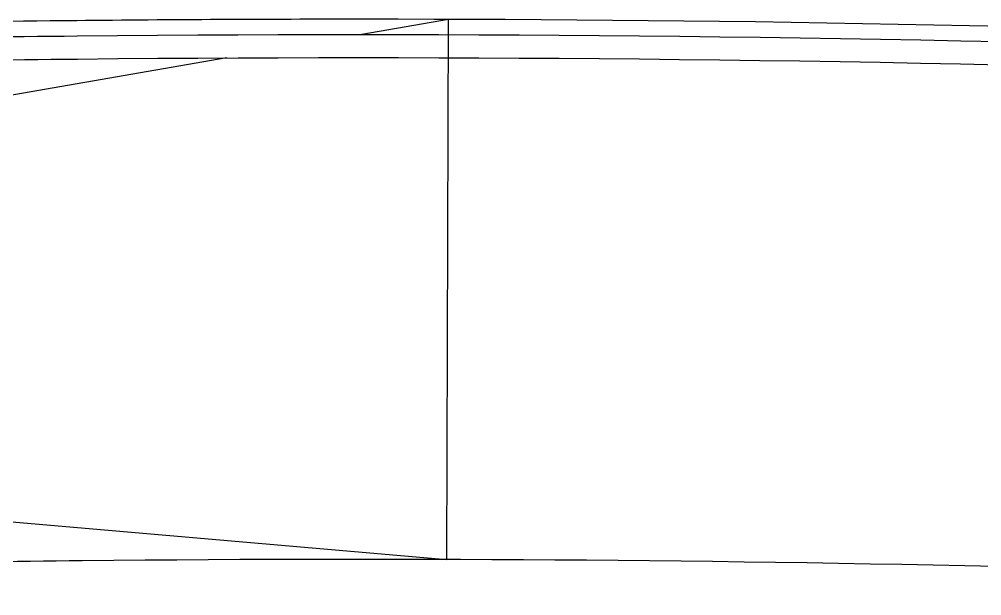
# Model space of a CAD drawing. Header units: millimetres. Extents: x 441156 to 441876, y 4514765 to 4515211.
# Drawn here: x 441570.743 to 441573.862, y 4514839.576 to 4514841.444 of the extents above; entities that cross this region are included whole.
import ezdxf

# ---------------------------------------------------------------- set-up
doc = ezdxf.new("R2010")
doc.units = ezdxf.units.MM
doc.layers.add('01_piscinas', color=254, linetype='Continuous')

msp = doc.modelspace()

# ---------------------------------------------------------------- linework, layer by layer
at = {"layer": '01_piscinas'}
msp.add_line((441572.12851203, 4514839.69378446, 0.00000125), (441572.13384258, 4514841.44377634, 0.00000053), dxfattribs=at)
at = {"layer": '01_piscinas', "elevation": 0.00000053}
for points in [[(441572.13384258, 4514841.44377634), (441571.85304936, 4514841.39501537)], [(441571.41502352, 4514841.31895027), (441565.40780522, 4514840.27577053), (441572.12851203, 4514839.69378446)]]:
    msp.add_lwpolyline(points, dxfattribs=at)
at = {"layer": '01_piscinas'}
for points, elevation in [([(441488.36147703, 4514840.63501794), (441498.88254822, 4514823.04287855), (441499.0022266, 4514823.07724494), (441504.96874427, 4514824.80916876), (441511.46914902, 4514826.68567649), (441516.06019904, 4514828.01100024), (441521.9693607, 4514829.69140232), (441526.06689455, 4514830.89921958), (441526.50330728, 4514831.0281621), (441538.39712029, 4514834.54230884), (441541.47037051, 4514835.44102805), (441541.51327342, 4514835.45357427), (441546.6929363, 4514836.96827767, 0.0058354666), (441554.77314463, 4514839.28872511, -0.0022571436), (441555.35886523, 4514839.4343453, -0.0023177097), (441555.959982, 4514839.57795839, -0.0002338764), (441555.9752604, 4514839.58154858, -0.0001087055), (441556.00353455, 4514839.58815283, -0.0248112764), (441562.52723082, 4514840.77281209, -0.026463513), (441569.55476611, 4514841.36220903, -0.0051616495), (441570.93092289, 4514841.39033601, -0.0227587176), (441579.25280141, 4514841.09564258), (441584.27949858, 4514840.78954602), (441600.23372717, 4514839.81802652)], 0.00000053), ([(441488.28720961, 4514840.61307697), (441498.8477942, 4514822.95486776), (441499.02303049, 4514823.00518795), (441504.98959869, 4514824.73712644), (441511.4899503, 4514826.61361882), (441516.08085705, 4514827.93890122), (441521.9902212, 4514829.61936088), (441526.0881, 4514830.82727982), (441526.5245586, 4514830.95623588), (441538.41827141, 4514834.47035301), (441541.49142133, 4514835.3690429), (441541.53432424, 4514835.38158912), (441546.71339255, 4514836.89611864, 0.0058339136), (441554.79313602, 4514839.21642046, -0.0022510891), (441555.37663191, 4514839.36148005, -0.002317905), (441555.97712215, 4514839.5049432, -0.0002346539), (441555.99238282, 4514839.50852925, -0.0001087055), (441556.02057791, 4514839.51511501, -0.0248121987), (441562.53719924, 4514840.69847709, -0.0264644379), (441569.55707268, 4514841.2872445, -0.0051616495), (441570.93168133, 4514841.31533984, -0.0227607777), (441579.24749072, 4514841.02082704), (441584.27493996, 4514840.71468469), (441600.2318393, 4514839.74300255)], 0.00000053), ([(441577.48033393, 4514839.51786643, 0.0181980441), (441570.94664508, 4514839.68960865, 0.0051616495), (441569.60557925, 4514839.66219888, 0.026485001), (441562.75171252, 4514839.08707105, 0.0067966815), (441560.99880958, 4514838.83373326, 0.0067966815)], 0.00000131)]:
    msp.add_lwpolyline(points, format="xyb", dxfattribs=dict(at, elevation=elevation))
for centre, radius, start, end in [((441571.60364483, 4514774.72427819, 0.00000053), 66.71865252, 90.5794171911, 91.7623696095), ((441571.8549208, 4514749.87533834, 0.00000053), 91.56886281, 90.0000000067, 90.5794025493), ((441571.85492079, 4514749.87533834, 0.00000053), 91.5688628, 85.3647032271, 89.9999999967)]:
    msp.add_arc(centre, radius, start, end, dxfattribs=at)

doc.saveas('drawing.dxf')
